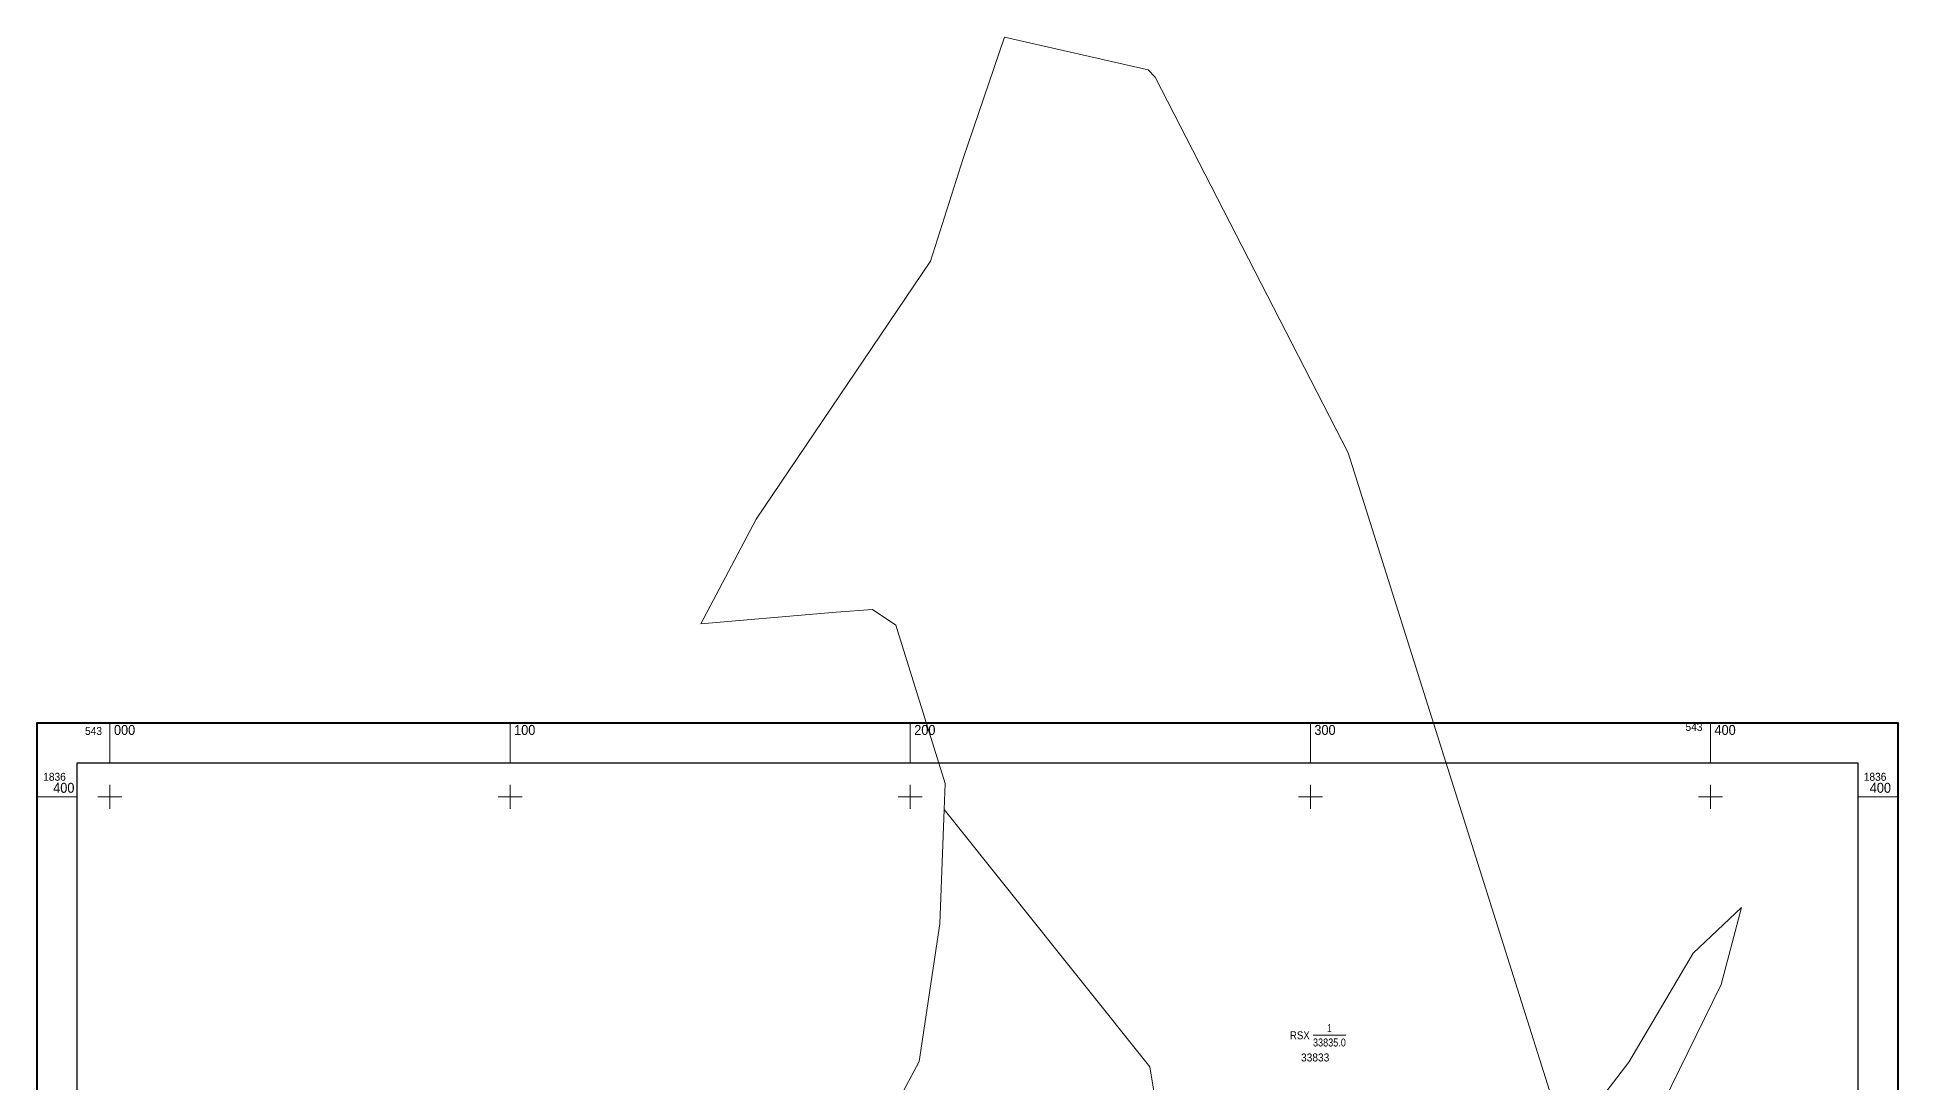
# Model space of a CAD drawing. Header units: metres. Extents: x 541636 to 543584, y 1835239 to 1836590.
# Drawn here: x 542981.8 to 543446.8, y 1836328.5 to 1836589.9 of the extents above; entities that cross this region are included whole.
import ezdxf
from ezdxf.enums import TextEntityAlignment as Align

# ---------------------------------------------------------------- set-up
doc = ezdxf.new("R2010")
doc.units = ezdxf.units.M
doc.header["$LTSCALE"] = 0.8
for name, color, linetype, lineweight in [('10', 7, 'Continuous', 13), ('13', 7, 'Continuous', 13), ('2', 7, 'Continuous', 13), ('63', 7, 'Continuous', 13)]:
    doc.layers.add(name, color=color, linetype=linetype, lineweight=lineweight)
doc.layers.add('4', color=7, linetype='Continuous')
doc.layers.add('5', color=7, linetype='Continuous')

msp = doc.modelspace()

# ---------------------------------------------------------------- linework, layer by layer
at = {"layer": '10'}
for p, q in [((543213.24, 1836559.57), (543223.52, 1836589.94)), ((543223.52, 1836589.94), (543259.43, 1836581.8)), ((543309.42, 1836486), (543364, 1836313.31)), ((543207.43, 1836368.25), (543202.24, 1836333.83)), ((543190.53, 1836311.96), (543202.24, 1836333.83))]:
    msp.add_line(p, q, dxfattribs=at)
for points in [[(543309.42, 1836486), (543261.22, 1836579.96), (543259.43, 1836581.8)], [(543147.68, 1836443.25), (543161.51, 1836469.41), (543205.06, 1836533.93), (543213.24, 1836559.57)], [(543147.68, 1836443.25), (543181.47, 1836446.17), (543190.56, 1836446.82), (543196.4, 1836442.93), (543208.73, 1836403.31)], [(543207.43, 1836368.25), (543208.49, 1836396.83), (543208.73, 1836403.31)], [(543276.58, 1836231.39), (543259.91, 1836332.46), (543208.49, 1836396.83)], [(543294.57, 1836174.83), (543308.75, 1836208.18), (543328.02, 1836237.11), (543349.22, 1836261.21), (543371.38, 1836289.17), (543402.65, 1836353.07), (543407.78, 1836372.28)], [(543379.57, 1836333.68), (543395.63, 1836360.88), (543407.78, 1836372.28)], [(543363.51, 1836312.67), (543364, 1836313.31), (543379.57, 1836333.68)]]:
    msp.add_lwpolyline(points, dxfattribs=at)
at = {"layer": '13'}
msp.add_line((543300.66, 1836340.37), (543308.87, 1836340.37), dxfattribs=at)
at = {"layer": '63'}
for p, q in [((543000, 1836408.46), (543000, 1836418.46)), ((543100, 1836408.46), (543100, 1836418.46)), ((543200, 1836408.46), (543200, 1836418.46)), ((543300, 1836408.46), (543300, 1836418.46)), ((543400, 1836408.46), (543400, 1836418.46)), ((543000, 1836397), (543000, 1836403)), ((543100, 1836397), (543100, 1836403)), ((543200, 1836397), (543200, 1836403)), ((543300, 1836397), (543300, 1836403)), ((543400, 1836397), (543400, 1836403)), ((542981.81, 1836400), (542991.81, 1836400)), ((542997, 1836400), (543003, 1836400)), ((543097, 1836400), (543103, 1836400)), ((543197, 1836400), (543203, 1836400)), ((543297, 1836400), (543303, 1836400)), ((543397, 1836400), (543403, 1836400)), ((543436.81, 1836400), (543446.81, 1836400))]:
    msp.add_line(p, q, dxfattribs=at)
at = {"layer": '63', "lineweight": 40}
msp.add_lwpolyline([(542981.81, 1836078.46), (542981.81, 1836418.46), (543446.81, 1836418.46), (543446.81, 1836078.46)], close=True, dxfattribs=at)
at = {"layer": '63'}
msp.add_lwpolyline([(542991.81, 1836408.46), (543436.81, 1836408.46), (543436.81, 1836088.46), (542991.81, 1836088.46)], close=True, dxfattribs=at)
at = {"layer": '63', "lineweight": 25}
msp.add_lwpolyline([(542991.81, 1836088.46), (542991.81, 1836408.46), (543436.81, 1836408.46), (543436.81, 1836088.46)], close=True, dxfattribs=at)

# ---------------------------------------------------------------- texts
at = {"layer": '13', "width": 0.75}
msp.add_text('1', height=2, dxfattribs=at).set_placement((543304.765, 1836341.16), align=Align.CENTER)
at = {"layer": '2', "width": 0.9}
msp.add_text('RSX', height=2, dxfattribs=at).set_placement((543299.84, 1836339.36), align=Align.RIGHT)
at = {"layer": '4', "width": 0.85}
msp.add_text('33835.0', height=2, dxfattribs=at).set_placement((543304.76, 1836337.56), align=Align.CENTER)
at = {"layer": '5', "width": 0.95}
msp.add_text('33833', height=2, dxfattribs=at).set_placement((543301.2, 1836333.82), align=Align.CENTER)
at = {"layer": '63', "width": 0.95}
for p in [(542998, 1836415.46), (543398, 1836416.46)]:
    msp.add_text('543', height=2, dxfattribs=at).set_placement(p, align=Align.RIGHT)
for s, height, p in [('000', 2.5, (543001, 1836415.46)), ('100', 2.5, (543101, 1836415.46)), ('200', 2.5, (543201, 1836415.46)), ('300', 2.5, (543301, 1836415.46)), ('400', 2.5, (543401, 1836415.46)), ('1836', 2, (542983.31, 1836404)), ('1836', 2, (543438.31, 1836404)), ('400', 2.5, (542985.81, 1836401)), ('400', 2.5, (543439.81, 1836401))]:
    msp.add_text(s, height=height, dxfattribs=at).set_placement(p)

doc.saveas('drawing.dxf')
